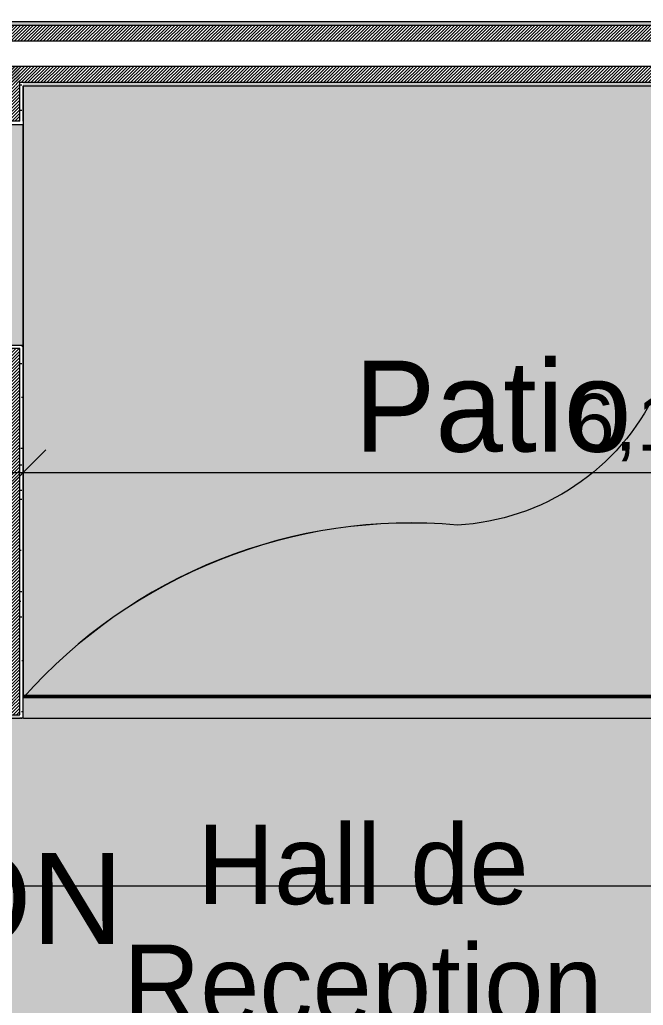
# Model space of a CAD drawing. Header units: millimetres. Extents: x 141848 to 1648660, y -821378 to -151356.
# Drawn here: x 229916 to 232659, y -257738 to -253406 of the extents above; entities that cross this region are included whole.
import ezdxf

# ---------------------------------------------------------------- set-up
doc = ezdxf.new("R2010")
doc.units = ezdxf.units.MM
doc.header["$MEASUREMENT"] = 0
doc.linetypes.add('Traits', pattern=[282.2222232818603, 141.1111116409302, -141.1111116409301])
doc.linetypes.add('Wipeout_Contour', pattern=[1000, 0, -1000])
for name, color, linetype in [('Cotations - 1_100', 7, 'Continuous'), ('Fenêtres ARCHICAD', 7, 'Continuous'), ('Hachure', 7, 'Continuous'), ('Marques - Coupes', 7, 'Continuous'), ('Sols_ Dalles', 7, 'Continuous'), ('Structure - Murs extérieurs', 7, 'Continuous'), ('wall', 7, 'Continuous')]:
    doc.layers.add(name, color=color, linetype=linetype)
doc.styles.add('STYLE_GENERE_1', font='')
doc.styles.add('STYLE_GENERE_2', font='')
doc.styles.get('STYLE_GENERE_1').set_extended_font_data('Agency FB')
doc.styles.get('STYLE_GENERE_2').set_extended_font_data('Arial')
doc.dimstyles.new('STYLE_GENERE__1', dxfattribs={"dimtxt": 250, "dimasz": 190, "dimexe": 1.25, "dimexo": 0.625, "dimgap": 0, "dimtad": 1, "dimlfac": 0.001, "dimtxsty": 'STYLE_GENERE_2', "dimblk": 'ARROWHEAD_6', "dimblk1": 'ARROWHEAD_6', "dimblk2": 'ARROWHEAD_6', "dimcen": 2.5, "dimse1": 1, "dimse2": 1, "dimclrd": 7, "dimclre": 7, "dimclrt": 7, "dimazin": 3, "dimtfac": 1, "dimtmove": 0, "dimatfit": 3})
doc.dimstyles.new('STYLE_GENERE__2', dxfattribs={"dimtxt": 250, "dimasz": 190, "dimexe": 1.25, "dimexo": 0.625, "dimgap": 0, "dimtad": 1, "dimlfac": 0.001, "dimtxsty": 'STYLE_GENERE_2', "dimblk": 'ARROWHEAD_6', "dimblk1": 'ARROWHEAD_6', "dimblk2": 'ARROWHEAD_6', "dimcen": 2.5, "dimse1": 1, "dimse2": 1, "dimclrd": 7, "dimclre": 7, "dimclrt": 7, "dimazin": 3, "dimtfac": 1, "dimtmove": 0, "dimatfit": 3})
doc.dimstyles.new('STYLE_GENERE__4', dxfattribs={"dimtxt": 250, "dimasz": 190, "dimexe": 1.25, "dimexo": 0.625, "dimgap": 0, "dimtad": 1, "dimlfac": 0.001, "dimtxsty": 'STYLE_GENERE_2', "dimblk": 'ARROWHEAD_6', "dimblk1": 'ARROWHEAD_6', "dimblk2": 'ARROWHEAD_6', "dimcen": 2.5, "dimse1": 1, "dimse2": 1, "dimclrd": 7, "dimclre": 7, "dimclrt": 7, "dimazin": 3, "dimtfac": 1, "dimtmove": 0, "dimatfit": 3})
pattern_1 = [(45, (0, 175), (-55.68465901844063, 55.68465901844063), [0, -52.50000000000001, 0, -78.75000000000003]), (110, (175, 175), (74.00079388689029, 26.93408628689645), [0, -38.5, 0, -66.50000000000001])]
pattern_2 = [(45, (0, 0), (-7.071067811865476, 7.071067811865476), [])]

# ---------------------------------------------------------------- blocks, each defined once
blk = doc.blocks.new('Dalle_2_1', base_point=(229931.0335682608, -256385.5712908682))
at = {"linetype": 'Continuous', "lineweight": 0, "true_color": 0x90b349}
blk.add_hatch(color=55, dxfattribs=at).paths.add_polyline_path([(229931.0335682608, -256385.5712908682), (236076.0335682607, -256385.5712908682), (236076.0335682607, -253695.5712908682), (229931.0335682608, -253695.5712908682)])
at = {"color": 7, "linetype": 'Continuous', "lineweight": 5, "flags": 128}
blk.add_lwpolyline([(229931.0335682608, -256385.5712908682), (236076.0335682607, -256385.5712908682), (236076.0335682607, -253695.5712908682), (229931.0335682608, -253695.5712908682)], close=True, dxfattribs=at)
blk = doc.blocks.new('Dalle_17_1', base_point=(219225.5419720408, -253415.5712908681))
at = {"layer": 'Sols_ Dalles', "linetype": 'Continuous', "lineweight": 0, "true_color": 0x393736}
blk.add_hatch(color=250, dxfattribs=at).paths.add_polyline_path([(219225.5419720408, -253415.5712908681), (219225.5419720408, -256655.5712908682), (221305.5419720408, -256655.5712908682), (221305.5419720408, -257683.6597631115), (219225.5419720408, -257683.6597631115), (219225.5419720408, -261165.5712908682), (230511.033568261, -261165.5712908681), (230511.033568261, -259085.5712908682), (232166.033568261, -259085.5712908682), (232166.033568261, -261165.5712908681), (244226.033568261, -261165.5712908681), (244226.033568261, -253415.5712908681)])
at = {"layer": 'Sols_ Dalles', "color": 250, "linetype": 'Continuous', "lineweight": 5, "true_color": 0x1f1f1f, "flags": 128}
blk.add_lwpolyline([(219225.5419720408, -253415.5712908681), (244226.033568261, -253415.5712908681), (244226.033568261, -261165.5712908681), (232166.033568261, -261165.5712908681), (232166.033568261, -259085.5712908682), (230511.033568261, -259085.5712908682), (230511.033568261, -261165.5712908681), (219225.5419720408, -261165.5712908682), (219225.5419720408, -257683.6597631115), (221305.5419720408, -257683.6597631115), (221305.5419720408, -256655.5712908682), (219225.5419720408, -256655.5712908682)], close=True, dxfattribs=at)
blk = doc.blocks.new('Mur_16_1', base_point=(244226.033568261, -253415.5712908681))
at = {"color": 254, "linetype": 'Wipeout_Contour', "lineweight": 0, "ltscale": 1374074.521205101}
blk.add_wipeout([(219240.54197204046, -253430.5712908681), (244211.0335682609, -253430.5712908681), (244211.0335682609, -253415.5712908681), (219240.54197204046, -253415.5712908681)], dxfattribs=at)
at = {"color": 254, "linetype": 'Wipeout_Contour', "lineweight": 0, "ltscale": 1377844.151046678}
blk.add_wipeout([(229931.0335682609, -253695.5712908682), (236076.0335682607, -253695.5712908682), (236076.0335682607, -253680.5712908682), (229931.0335682609, -253680.5712908682)], dxfattribs=at)
at = {"linetype": 'Continuous', "lineweight": 5, "true_color": 0x5f5f5f}
h = blk.add_hatch(dxfattribs=at)
h.set_pattern_fill('Enduit_0001', color=251, style=0, pattern_type=2)
h.set_pattern_definition(pattern_1)
h.paths.add_polyline_path([(219240.5419720405, -253430.5712908681), (244211.033568261, -253430.5712908681), (244211.033568261, -253415.5712908681), (219240.5419720405, -253415.5712908681)])
h = blk.add_hatch(dxfattribs=at)
h.set_pattern_fill('Enduit_0001', color=251, style=0, pattern_type=2)
h.set_pattern_definition(pattern_1)
h.paths.add_polyline_path([(229931.0335682609, -253695.5712908682), (236076.0335682607, -253695.5712908682), (236076.0335682607, -253680.5712908682), (229931.0335682609, -253680.5712908682)])
at = {"color": 254, "linetype": 'Wipeout_Contour', "lineweight": 0, "ltscale": 1374194.48404925}
blk.add_wipeout([(219310.5419720406, -253500.57129086822), (244141.03356826105, -253500.57129086822), (244141.03356826105, -253430.5712908682), (219310.5419720406, -253430.5712908682)], dxfattribs=at)
at = {"color": 254, "linetype": 'Wipeout_Contour', "lineweight": 0, "ltscale": 1369510.679726213}
blk.add_wipeout([(229916.0335682609, -253695.5712908682), (229931.0335682609, -253695.5712908682), (229931.0335682609, -253680.5712908682), (229916.0335682609, -253680.5712908682)], dxfattribs=at)
at = {"linetype": 'Continuous', "lineweight": 5, "true_color": 0x5f5f5f}
h = blk.add_hatch(dxfattribs=at)
h.set_pattern_fill('Briques_terre_cuite__int_97', color=251, style=0, pattern_type=2)
h.set_pattern_definition(pattern_2)
h.paths.add_polyline_path([(219310.5419720406, -253500.5712908682), (244141.033568261, -253500.5712908682), (244141.033568261, -253430.5712908681), (219310.5419720406, -253430.5712908681)])
h = blk.add_hatch(dxfattribs=at)
h.set_pattern_fill('Enduit_0001', color=251, style=0, pattern_type=2)
h.set_pattern_definition(pattern_1)
h.paths.add_polyline_path([(229916.0335682609, -253695.5712908682), (229931.0335682609, -253695.5712908682), (229931.0335682609, -253680.5712908682), (229916.0335682609, -253680.5712908682)])
at = {"color": 7, "linetype": 'Continuous', "lineweight": 5}
blk.add_line((244141.033568261, -253430.5712908681), (219310.5419720406, -253430.5712908681), dxfattribs=at)
at = {"color": 7, "linetype": 'Continuous', "lineweight": 5, "flags": 128}
blk.add_lwpolyline([(244226.033568261, -253415.5712908681), (219225.5419720405, -253415.5712908681)], dxfattribs=at)
at = {"color": 254, "linetype": 'Wipeout_Contour', "lineweight": 0, "ltscale": 1388277.555200387}
blk.add_wipeout([(229846.0335682608, -253610.57129086813), (244031.033568261, -253610.57129086813), (244031.033568261, -253500.57129086816), (229846.0335682608, -253500.57129086816)], dxfattribs=at)
at = {"color": 7, "linetype": 'Continuous', "lineweight": 5}
blk.add_line((244031.033568261, -253500.5712908682), (229846.0335682608, -253500.5712908682), dxfattribs=at)
at = {"color": 254, "linetype": 'Wipeout_Contour', "lineweight": 0, "ltscale": 1377719.244217107}
blk.add_wipeout([(229916.0335682609, -253680.57129086822), (236091.0335682607, -253680.57129086822), (236091.0335682607, -253610.5712908682), (229916.0335682609, -253610.5712908682)], dxfattribs=at)
at = {"linetype": 'Continuous', "lineweight": 5, "true_color": 0x5f5f5f}
h = blk.add_hatch(dxfattribs=at)
h.set_pattern_fill('Briques_terre_cuite__int_97', color=251, style=0, pattern_type=2)
h.set_pattern_definition(pattern_2)
h.paths.add_polyline_path([(229846.0335682608, -253680.5712908682), (229916.0335682609, -253680.5712908682), (229916.0335682609, -253610.5712908681), (229846.0335682608, -253610.5712908681)])
h = blk.add_hatch(dxfattribs=at)
h.set_pattern_fill('Briques_terre_cuite__int_97', color=251, style=0, pattern_type=2)
h.set_pattern_definition(pattern_2)
h.paths.add_polyline_path([(229916.0335682609, -253680.5712908682), (236091.0335682607, -253680.5712908682), (236091.0335682607, -253610.5712908681), (229916.0335682609, -253610.5712908681)])
at = {"color": 7, "linetype": 'Continuous', "lineweight": 5}
for p, q in [((229916.0335682609, -253610.5712908681), (229846.0335682608, -253610.5712908681)), ((236091.0335682607, -253610.5712908681), (229916.0335682609, -253610.5712908681)), ((229916.0335682609, -253695.5712908682), (229916.0335682609, -253680.5712908682)), ((229916.0335682609, -253680.5712908682), (236091.0335682607, -253680.5712908682))]:
    blk.add_line(p, q, dxfattribs=at)
at = {"color": 7, "linetype": 'Continuous', "lineweight": 5, "flags": 128}
blk.add_lwpolyline([(229931.0335682609, -253695.5712908682), (236076.0335682607, -253695.5712908682)], dxfattribs=at)
blk = doc.blocks.new('Fenêtre 25_11')
at = {"layer": 'Fenêtres ARCHICAD', "color": 7, "linetype": 'Continuous', "lineweight": 5}
for p, q in [((-500, 230), (-484.9999999999999, 230)), ((-485, 230), (485, 230)), ((-484.9999999999999, 8.33e-14), (-484.9999999999999, 230)), ((500, 230), (484.9999999999998, 230)), ((484.9999999999998, 5.55e-14), (484.9999999999998, 230)), ((-500, -35), (-500, 0)), ((-500, -35), (-500, 0)), ((500, -35), (500, 0)), ((500, -35), (500, 0)), ((-500, -50), (-500, -35)), ((-500, -50), (-500, -35)), ((500, -50), (500, -35)), ((500, -50), (500, -35)), ((-500, -50), (-500, -83.33333333333334)), ((-500, -83.33333333333334), (500, -83.33333333333334)), ((500, -83.33333333333334), (500, -50))]:
    blk.add_line(p, q, dxfattribs=at)
at = {"layer": 'Fenêtres ARCHICAD', "color": 7, "linetype": 'Traits', "lineweight": 5}
blk.add_line((-500, -50), (500, -50), dxfattribs=at)
at = {"color": 254, "linetype": 'Wipeout_Contour', "lineweight": 0, "ltscale": 1805.539500322647}
blk.add_wipeout([(-450, 0), (-450, -50), (450, -50), (450, 0)], dxfattribs=at).dxf.layer = 'Fenêtres ARCHICAD'
at = {"layer": 'Fenêtres ARCHICAD', "color": 7, "linetype": 'Continuous', "lineweight": 5}
for p, q in [((-500, 0), (-450, 0)), ((-450, 0), (-450, -50)), ((-450, 0), (450, 0)), ((450, -50), (450, 0)), ((450, 0), (500, 0)), ((-450, -25), (450, -25)), ((-450, -50), (-500, -50)), ((450, -50), (-450, -50)), ((500, -50), (450, -50))]:
    blk.add_line(p, q, dxfattribs=at)
blk = doc.blocks.new('Mur_44_1', base_point=(229651.0335682609, -256475.5712908682))
at = {"color": 254, "linetype": 'Wipeout_Contour', "lineweight": 0, "ltscale": 1369396.525943397}
blk.add_wipeout([(229846.0335682608, -253695.5712908682), (229916.03356826084, -253695.5712908682), (229916.03356826084, -253680.5712908682), (229846.0335682608, -253680.5712908682)], dxfattribs=at)
at = {"color": 254, "linetype": 'Wipeout_Contour', "lineweight": 0, "ltscale": 1032206.449551505}
blk.add_wipeout([(229651.0335682609, -256210.5712908682), (229666.03356826087, -256210.5712908682), (229651.0335682609, -256195.5712908682)], dxfattribs=at)
at = {"color": 254, "linetype": 'Wipeout_Contour', "lineweight": 0, "ltscale": 1033329.076330912}
blk.add_wipeout([(229916.0335682609, -256475.5712908682), (229931.0335682609, -256475.5712908682), (229916.0335682609, -256460.5712908682)], dxfattribs=at)
at = {"linetype": 'Continuous', "lineweight": 5, "true_color": 0x5f5f5f}
h = blk.add_hatch(dxfattribs=at)
h.set_pattern_fill('Briques_terre_cuite__int_97', color=251, style=0, pattern_type=2)
h.set_pattern_definition(pattern_2)
h.paths.add_polyline_path([(229846.0335682608, -253695.5712908682), (229916.0335682609, -253695.5712908682), (229916.0335682609, -253680.5712908682), (229846.0335682608, -253680.5712908682)])
h = blk.add_hatch(dxfattribs=at)
h.set_pattern_fill('Enduit_0001', color=251, style=0, pattern_type=2)
h.set_pattern_definition(pattern_1)
h.paths.add_polyline_path([(229651.0335682609, -256210.5712908682), (229666.0335682608, -256210.5712908682), (229651.0335682609, -256195.5712908682)])
h = blk.add_hatch(dxfattribs=at)
h.set_pattern_fill('Enduit_0001', color=251, style=0, pattern_type=2)
h.set_pattern_definition(pattern_1)
h.paths.add_polyline_path([(229916.0335682609, -256475.5712908682), (229931.0335682609, -256475.5712908682), (229916.0335682609, -256460.5712908682)])
at = {"color": 254, "linetype": 'Wipeout_Contour', "lineweight": 0, "ltscale": 1369154.824507454}
blk.add_wipeout([(229736.0335682609, -253695.5712908682), (229846.03356826087, -253695.5712908682), (229846.03356826087, -253680.5712908682), (229736.0335682609, -253680.5712908682)], dxfattribs=at)
at = {"color": 254, "linetype": 'Wipeout_Contour', "lineweight": 0, "ltscale": 1369763.082496656}
blk.add_wipeout([(229916.0335668096, -253850.8691579527), (229931.0335676648, -253850.8691579527), (229931.03357451936, -253695.57129189657), (229916.03358394597, -253695.57129189657)], dxfattribs=at)
at = {"color": 254, "linetype": 'Wipeout_Contour', "lineweight": 0, "ltscale": 1033151.155318347}
blk.add_wipeout([(229846.0335682608, -256460.5712908682), (229916.03356826084, -256460.5712908682), (229846.0335682608, -256390.5712908682)], dxfattribs=at)
at = {"linetype": 'Continuous', "lineweight": 5, "true_color": 0x5f5f5f}
h = blk.add_hatch(dxfattribs=at)
h.set_pattern_fill('Enduit_0001', color=251, style=0, pattern_type=2)
h.set_pattern_definition(pattern_1)
h.paths.add_polyline_path([(229916.0335668096, -253850.8691579527), (229931.0335676648, -253850.8691579527), (229931.0335745194, -253695.5712918966), (229916.033583946, -253695.5712918966)])
h = blk.add_hatch(dxfattribs=at)
h.set_pattern_fill('Briques_terre_cuite__int_97', color=251, style=0, pattern_type=2)
h.set_pattern_definition(pattern_2)
h.paths.add_polyline_path([(229846.0335682608, -256460.5712908682), (229916.0335682609, -256460.5712908682), (229846.0335682608, -256390.5712908682)])
at = {"color": 254, "linetype": 'Wipeout_Contour', "lineweight": 0, "ltscale": 1368913.16339632}
blk.add_wipeout([(229666.0335682609, -253695.5712908682), (229736.0335682609, -253695.5712908682), (229736.0335682609, -253680.5712908682), (229666.0335682609, -253680.5712908682)], dxfattribs=at)
at = {"linetype": 'Continuous', "lineweight": 5, "true_color": 0x5f5f5f}
h = blk.add_hatch(dxfattribs=at)
h.set_pattern_fill('Briques_terre_cuite__int_97', color=251, style=0, pattern_type=2)
h.set_pattern_definition(pattern_2)
h.paths.add_polyline_path([(229666.0335682609, -253695.5712908682), (229736.0335682609, -253695.5712908682), (229736.0335682609, -253680.5712908682), (229666.0335682609, -253680.5712908682)])
at = {"color": 254, "linetype": 'Wipeout_Contour', "lineweight": 0, "ltscale": 1375354.317541871}
blk.add_wipeout([(229931.03357577173, -254850.8691662017), (229916.033561598, -254850.8691662017), (229916.03358580795, -256460.5712908682), (229931.03357577173, -256460.5712908682)], dxfattribs=at)
at = {"color": 254, "linetype": 'Wipeout_Contour', "lineweight": 0, "ltscale": 1032771.433866668}
blk.add_wipeout([(229736.0335682609, -256390.5712908682), (229846.0335682609, -256390.5712908682), (229736.0335682609, -256280.5712908682)], dxfattribs=at)
at = {"linetype": 'Continuous', "lineweight": 5, "true_color": 0x5f5f5f}
h = blk.add_hatch(dxfattribs=at)
h.set_pattern_fill('Enduit_0001', color=251, style=0, pattern_type=2)
h.set_pattern_definition(pattern_1)
h.paths.add_polyline_path([(229931.0335757718, -254850.8691662017), (229916.033561598, -254850.8691662017), (229916.033585808, -256460.5712908682), (229931.0335757718, -256460.5712908682)])
at = {"color": 254, "linetype": 'Wipeout_Contour', "lineweight": 0, "ltscale": 1369028.83652595}
blk.add_wipeout([(229736.0335682609, -253680.57129086822), (229846.03356826087, -253680.57129086822), (229846.03356826087, -253610.5712908682), (229736.0335682609, -253610.5712908682)], dxfattribs=at)
at = {"color": 254, "linetype": 'Wipeout_Contour', "lineweight": 0, "ltscale": 1369051.596572834}
blk.add_wipeout([(229666.03357571148, -253695.57129086816), (229651.0335682609, -253695.57129086816), (229651.0335682609, -253850.8691430127), (229666.03357571148, -253850.8691430127)], dxfattribs=at)
at = {"color": 254, "linetype": 'Wipeout_Contour', "lineweight": 0, "ltscale": 1032388.617941879}
blk.add_wipeout([(229666.0335682608, -256280.5712908682), (229736.03356826084, -256280.5712908682), (229666.0335682608, -256210.57129086813)], dxfattribs=at)
at = {"linetype": 'Continuous', "lineweight": 5, "true_color": 0x5f5f5f}
h = blk.add_hatch(dxfattribs=at)
h.set_pattern_fill('Enduit_0001', color=251, style=0, pattern_type=2)
h.set_pattern_definition(pattern_1)
h.paths.add_polyline_path([(229666.0335757114, -253695.5712908682), (229651.0335682609, -253695.5712908682), (229651.0335682609, -253850.8691430127), (229666.0335757114, -253850.8691430127)])
h = blk.add_hatch(dxfattribs=at)
h.set_pattern_fill('Briques_terre_cuite__int_97', color=251, style=0, pattern_type=2)
h.set_pattern_definition(pattern_2)
h.paths.add_polyline_path([(229666.0335682608, -256280.5712908682), (229736.0335682609, -256280.5712908682), (229666.0335682608, -256210.5712908681)])
at = {"color": 254, "linetype": 'Wipeout_Contour', "lineweight": 0, "ltscale": 1033326.508240678}
blk.add_wipeout([(229931.0335682609, -256460.5712908682), (229916.0335682609, -256460.5712908682), (229931.0335682609, -256475.5712908682)], dxfattribs=at)
at = {"linetype": 'Continuous', "lineweight": 5, "true_color": 0x5f5f5f}
h = blk.add_hatch(dxfattribs=at)
h.set_pattern_fill('Enduit_0001', color=251, style=0, pattern_type=2)
h.set_pattern_definition(pattern_1)
h.paths.add_polyline_path([(229931.0335682609, -256460.5712908682), (229916.0335682609, -256460.5712908682), (229931.0335682609, -256475.5712908682)])
at = {"color": 254, "linetype": 'Wipeout_Contour', "lineweight": 0, "ltscale": 1711515.033563602}
blk.add_wipeout([(229736.03358061617, -253695.57129241046), (229666.0335573085, -253695.57129241046), (229666.0335573085, -253850.86915380467), (229701.0335689623, -253850.8691577535), (229736.03358061617, -253850.8691577535)], dxfattribs=at)
at = {"color": 254, "linetype": 'Wipeout_Contour', "lineweight": 0, "ltscale": 1374250.984236939}
blk.add_wipeout([(229651.0335682609, -256195.5712908682), (229666.03357571148, -256195.5712908682), (229666.03357571148, -254850.86914301277), (229651.0335682609, -254850.86914301277)], dxfattribs=at)
at = {"linetype": 'Continuous', "lineweight": 5, "true_color": 0x5f5f5f}
h = blk.add_hatch(dxfattribs=at)
h.set_pattern_fill('Briques_terre_cuite__int_97', color=251, style=0, pattern_type=2)
h.set_pattern_definition(pattern_2)
h.paths.add_polyline_path([(229736.0335806162, -253695.5712924104), (229666.0335573085, -253695.5712924104), (229666.0335573085, -253850.8691538046), (229701.0335689623, -253850.8691577535), (229736.0335806162, -253850.8691577535)])
h = blk.add_hatch(dxfattribs=at)
h.set_pattern_fill('Enduit_0001', color=251, style=0, pattern_type=2)
h.set_pattern_definition(pattern_1)
h.paths.add_polyline_path([(229651.0335682609, -256195.5712908682), (229666.0335757114, -256195.5712908682), (229666.0335757114, -254850.8691430127), (229651.0335682609, -254850.8691430127)])
at = {"color": 7, "linetype": 'Continuous', "lineweight": 5}
for p, q in [((229666.0335573085, -253695.5712908682), (229666.0335573085, -253850.8691529965)), ((229666.0335682609, -253680.5712908682), (229666.0335682609, -253695.5712908682)), ((229651.0335682609, -253850.8691571068), (229666.0335682609, -253850.8691571068))]:
    blk.add_line(p, q, dxfattribs=at)
at = {"color": 7, "linetype": 'Continuous', "lineweight": 5, "flags": 128}
blk.add_lwpolyline([(229651.0335682609, -253695.5712908682), (229651.0335682609, -253850.8691430127)], dxfattribs=at)
at = {"color": 254, "linetype": 'Wipeout_Contour', "lineweight": 0, "ltscale": 1369407.292830534}
blk.add_wipeout([(229846.03356915497, -253695.5712919112), (229736.0335555949, -253695.5712919112), (229736.0335555949, -253850.86915716884), (229846.03356915497, -253850.86915716884)], dxfattribs=at)
at = {"color": 254, "linetype": 'Wipeout_Contour', "lineweight": 0, "ltscale": 1032203.880208605}
blk.add_wipeout([(229666.03356826087, -256195.5712908682), (229651.0335682609, -256195.5712908682), (229666.03356826087, -256210.5712908682)], dxfattribs=at)
at = {"linetype": 'Continuous', "lineweight": 5, "true_color": 0x5f5f5f}
h = blk.add_hatch(dxfattribs=at)
h.set_pattern_fill('Enduit_0001', color=251, style=0, pattern_type=2)
h.set_pattern_definition(pattern_1)
h.paths.add_polyline_path([(229666.0335682608, -256195.5712908682), (229651.0335682609, -256195.5712908682), (229666.0335682608, -256210.5712908682)])
at = {"color": 7, "linetype": 'Continuous', "lineweight": 5}
for p, q in [((229736.0335682609, -253610.5712908681), (229736.0335682609, -253680.5712908682)), ((229736.0335682609, -253680.5712908682), (229736.0335682609, -253695.5712908682))]:
    blk.add_line(p, q, dxfattribs=at)
at = {"color": 254, "linetype": 'Wipeout_Contour', "lineweight": 0, "ltscale": 1369648.949728995}
blk.add_wipeout([(229846.0335760095, -253850.8691566598), (229916.03356781387, -253850.8691566598), (229916.03354725023, -253695.57129140222), (229846.0335760095, -253695.57129140222)], dxfattribs=at)
at = {"linetype": 'Continuous', "lineweight": 5, "true_color": 0x5f5f5f}
h = blk.add_hatch(dxfattribs=at)
h.set_pattern_fill('Briques_terre_cuite__int_97', color=251, style=0, pattern_type=2)
h.set_pattern_definition(pattern_2)
h.paths.add_polyline_path([(229846.0335760095, -253850.8691566598), (229916.0335678138, -253850.8691566598), (229916.0335472502, -253695.5712914022), (229846.0335760095, -253695.5712914022)])
at = {"color": 7, "linetype": 'Continuous', "lineweight": 5}
for p, q in [((229846.0335682608, -253680.5712908682), (229846.0335682608, -253610.5712908681)), ((229846.0335682608, -253695.5712908682), (229846.0335682608, -253680.5712908682)), ((229916.0335682609, -253695.5712908682), (229916.0335682609, -253680.5712908682))]:
    blk.add_line(p, q, dxfattribs=at)
at = {"color": 254, "linetype": 'Wipeout_Contour', "lineweight": 0, "ltscale": 1717477.738215014}
blk.add_wipeout([(229701.03357536093, -254850.86915358077), (229666.0335573085, -254850.86917406542), (229666.0335573085, -256210.5712908682), (229736.0335729287, -256210.5712908682), (229736.0335729287, -254850.86915358077)], dxfattribs=at)
at = {"linetype": 'Continuous', "lineweight": 5, "true_color": 0x5f5f5f}
h = blk.add_hatch(dxfattribs=at)
h.set_pattern_fill('Briques_terre_cuite__int_97', color=251, style=0, pattern_type=2)
h.set_pattern_definition(pattern_2)
h.paths.add_polyline_path([(229701.0335753609, -254850.8691535807), (229666.0335573085, -254850.8691740654), (229666.0335573085, -256210.5712908682), (229736.0335729287, -256210.5712908682), (229736.0335729287, -254850.8691535807)])
at = {"color": 7, "linetype": 'Continuous', "lineweight": 5}
blk.add_line((229651.0335682609, -254850.8691571068), (229666.0335682609, -254850.8691571068), dxfattribs=at)
at = {"color": 254, "linetype": 'Wipeout_Contour', "lineweight": 0, "ltscale": 1712219.528022923}
blk.add_wipeout([(229931.0335682609, -253850.86915710682), (229916.0335682609, -253850.86915710682), (229701.0335682609, -253850.86915710682), (229701.0335682609, -253865.8691571068), (229931.0335682609, -253865.8691571068)], dxfattribs=at)
at = {"linetype": 'Continuous', "lineweight": 5, "true_color": 0x5f5f5f}
h = blk.add_hatch(dxfattribs=at)
h.set_pattern_fill('Enduit_0001', color=251, style=0, pattern_type=2)
h.set_pattern_definition(pattern_1)
h.paths.add_polyline_path([(229931.0335682609, -253850.8691571068), (229916.0335682609, -253850.8691571068), (229701.0335682609, -253850.8691571068), (229701.0335682609, -253865.8691571068), (229931.0335682609, -253865.8691571068)])
at = {"color": 7, "linetype": 'Continuous', "lineweight": 5}
for p, q in [((229736.0335555949, -253695.5712919112), (229736.0335555949, -253850.8691571688)), ((229846.0335760095, -253695.5712914022), (229846.0335760095, -253850.8691566598)), ((229916.0335678138, -253850.8691566598), (229916.0335472502, -253695.5712914022)), ((229666.0335682609, -253850.8691571068), (229701.0335682609, -253850.8691571068)), ((229701.0335682609, -253850.8691571068), (229701.0335682609, -253865.8691571068)), ((229916.0335682609, -253850.8691571068), (229701.0335682609, -253850.8691571068)), ((229701.0335682609, -253865.8691571068), (229931.0335682609, -253865.8691571068)), ((229931.0335682609, -253850.8691571068), (229931.0335682609, -253865.8691571068))]:
    blk.add_line(p, q, dxfattribs=at)
at = {"color": 7, "linetype": 'Continuous', "lineweight": 5, "flags": 128}
blk.add_lwpolyline([(229931.0335682609, -253850.8691510594), (229931.0335682609, -253695.5712908682)], dxfattribs=at)
at = {"color": 254, "linetype": 'Wipeout_Contour', "lineweight": 0, "ltscale": 1032381.806344215}
blk.add_wipeout([(229736.03356826084, -256210.57129086813), (229666.0335682608, -256210.57129086813), (229736.03356826084, -256280.5712908682)], dxfattribs=at)
at = {"linetype": 'Continuous', "lineweight": 5, "true_color": 0x5f5f5f}
h = blk.add_hatch(dxfattribs=at)
h.set_pattern_fill('Briques_terre_cuite__int_97', color=251, style=0, pattern_type=2)
h.set_pattern_definition(pattern_2)
h.paths.add_polyline_path([(229736.0335682609, -256210.5712908681), (229666.0335682608, -256210.5712908681), (229736.0335682609, -256280.5712908682)])
at = {"color": 7, "linetype": 'Continuous', "lineweight": 5}
for p, q in [((229666.0335573085, -254850.869172368), (229666.0335573085, -256210.5712908682)), ((229651.0335628964, -256210.5712866213), (229666.0335682608, -256210.5712866213))]:
    blk.add_line(p, q, dxfattribs=at)
at = {"color": 7, "linetype": 'Continuous', "lineweight": 5, "flags": 128}
blk.add_lwpolyline([(229651.0335682609, -254850.8691430127), (229651.0335682609, -256195.5712908682)], dxfattribs=at)
at = {"color": 254, "linetype": 'Wipeout_Contour', "lineweight": 0, "ltscale": 1374731.89800923}
blk.add_wipeout([(229736.033551074, -256280.5712908682), (229846.03358009367, -256280.5712908682), (229846.03358009367, -254850.86915919892), (229736.033551074, -254850.86915919892)], dxfattribs=at)
at = {"color": 254, "linetype": 'Wipeout_Contour', "lineweight": 0, "ltscale": 1032761.539977538}
blk.add_wipeout([(229846.0335682609, -256280.5712908682), (229736.0335682609, -256280.5712908682), (229846.0335682609, -256390.5712908682)], dxfattribs=at)
at = {"color": 7, "linetype": 'Continuous', "lineweight": 5}
blk.add_line((229666.0335682608, -256280.5712908682), (229736.0335682609, -256280.5712908682), dxfattribs=at)
at = {"color": 254, "linetype": 'Wipeout_Contour', "lineweight": 0, "ltscale": 1375136.405057775}
blk.add_wipeout([(229846.0335761359, -256390.5712908682), (229916.0335599662, -256390.5712908682), (229916.0335599662, -254850.86915579383), (229846.0335761359, -254850.86915579383)], dxfattribs=at)
at = {"linetype": 'Continuous', "lineweight": 5, "true_color": 0x5f5f5f}
h = blk.add_hatch(dxfattribs=at)
h.set_pattern_fill('Briques_terre_cuite__int_97', color=251, style=0, pattern_type=2)
h.set_pattern_definition(pattern_2)
h.paths.add_polyline_path([(229846.0335761359, -256390.5712908682), (229916.0335599662, -256390.5712908682), (229916.0335599662, -254850.8691557938), (229846.0335761359, -254850.8691557938)])
at = {"color": 254, "linetype": 'Wipeout_Contour', "lineweight": 0, "ltscale": 1715885.538965094}
blk.add_wipeout([(229931.0335682609, -254835.8691571068), (229701.0335682609, -254835.8691571068), (229701.0335682609, -254850.8691571068), (229916.0335682609, -254850.8691571068), (229931.0335682609, -254850.8691571068)], dxfattribs=at)
at = {"color": 254, "linetype": 'Wipeout_Contour', "lineweight": 0, "ltscale": 1033144.347702796}
blk.add_wipeout([(229916.0335682609, -256390.57129086807), (229846.0335682608, -256390.57129086807), (229916.0335682609, -256460.5712908682)], dxfattribs=at)
at = {"linetype": 'Continuous', "lineweight": 5, "true_color": 0x5f5f5f}
h = blk.add_hatch(dxfattribs=at)
h.set_pattern_fill('Enduit_0001', color=251, style=0, pattern_type=2)
h.set_pattern_definition(pattern_1)
h.paths.add_polyline_path([(229931.0335682609, -254835.8691571068), (229701.0335682609, -254835.8691571068), (229701.0335682609, -254850.8691571068), (229916.0335682609, -254850.8691571068), (229931.0335682609, -254850.8691571068)])
h = blk.add_hatch(dxfattribs=at)
h.set_pattern_fill('Briques_terre_cuite__int_97', color=251, style=0, pattern_type=2)
h.set_pattern_definition(pattern_2)
h.paths.add_polyline_path([(229916.0335682609, -256390.571290868), (229846.0335682608, -256390.571290868), (229916.0335682609, -256460.5712908682)])
at = {"color": 7, "linetype": 'Continuous', "lineweight": 5}
for p, q in [((229666.0335682609, -254850.8691571068), (229701.0335682609, -254850.8691571068)), ((229701.0335682609, -254835.8691571068), (229931.0335682609, -254835.8691571068)), ((229701.0335682609, -254850.8691571068), (229701.0335682609, -254835.8691571068)), ((229916.0335682609, -254850.8691571068), (229701.0335682609, -254850.8691571068)), ((229736.033551074, -254850.8691591989), (229736.033551074, -256280.5712908682)), ((229846.0335761359, -254850.8691557938), (229846.0335761359, -256390.5712908682)), ((229916.0335599662, -256390.5712908682), (229916.0335599662, -254850.8691557938)), ((229931.0335682609, -254850.8691571068), (229931.0335682609, -254835.8691571068)), ((229736.0335682609, -256390.5712908682), (229846.0335682608, -256390.5712908682)), ((229916.0335682609, -256460.5712908682), (229916.0335682609, -256390.5712908682)), ((229846.0335682608, -256460.5712908682), (229916.0335682609, -256460.5712908682))]:
    blk.add_line(p, q, dxfattribs=at)
at = {"color": 7, "linetype": 'Continuous', "lineweight": 5, "flags": 128}
for points in [[(229931.0335682609, -256475.5712908682), (229931.0335682609, -254850.869146291)], [(229931.0335682609, -256475.5712908682), (229916.0335682609, -256475.5712908682)]]:
    blk.add_lwpolyline(points, dxfattribs=at)
at = {"layer": 'Fenêtres ARCHICAD', "color": 7, "linetype": 'Continuous', "lineweight": 5, "xscale": -1, "zscale": 1000, "rotation": 270}
blk.add_blockref('Fenêtre 25_11', (229701.0335682609, -254350.8691571068), dxfattribs=at)
blk = doc.blocks.new('Mur_46_1', base_point=(229932.9026221528, -256375.5712908682))
at = {"layer": 'Structure - Murs extérieurs', "color": 7, "linetype": 'Continuous', "lineweight": 5, "flags": 128}
for points in [[(236076.0335682607, -256375.5712908682), (229932.9026221528, -256375.5712908682)], [(229932.9026221528, -256475.5712908682), (236076.0335682607, -256475.5712908682)]]:
    blk.add_lwpolyline(points, dxfattribs=at)
blk = doc.blocks.new('Mur_47_1', base_point=(224561.0335682608, -256475.5712908682))
at = {"linetype": 'Continuous', "lineweight": 5, "true_color": 0x5f5f5f}
h = blk.add_hatch(dxfattribs=at)
h.set_pattern_fill('Enduit_0001', color=251, style=0, pattern_type=2)
h.set_pattern_definition(pattern_1)
h.paths.add_polyline_path([(229651.0335378625, -256460.5712801393), (229651.0335378625, -256475.5712908682), (229916.0335682609, -256475.5712908682), (229916.0335682609, -256460.5712801393)])
at = {"color": 7, "linetype": 'Continuous', "lineweight": 5}
blk.add_line((229846.0335682608, -256460.5712908682), (229916.0335682609, -256460.5712908682), dxfattribs=at)
at = {"color": 7, "linetype": 'Continuous', "lineweight": 5, "flags": 128}
blk.add_lwpolyline([(229651.0335928478, -256475.5712908682), (229916.0335682609, -256475.5712908682)], dxfattribs=at)
blk = doc.blocks.new('*D459')
at = {"layer": 'Cotations - 1_100', "color": 7, "linetype": 'Continuous', "lineweight": 5}
for p, q in [((222783.4929608702, -253695.5712908682), (222783.4929608702, -253545.5712908681)), ((222883.4929608702, -253795.5712908681), (222683.4929608702, -253595.5712908682)), ((222970.9929608702, -253695.5712908682), (222595.9929608702, -253695.5712908682)), ((222783.4929608702, -256375.5712908681), (222783.4929608702, -253695.5712908682)), ((222683.4929608702, -256275.5712908681), (222883.4929608702, -256475.5712908682)), ((222970.9929608702, -256375.5712908681), (222595.9929608702, -256375.5712908681))]:
    blk.add_line(p, q, dxfattribs=at)
at = {"layer": 'Cotations - 1_100', "color": 7, "lineweight": 5, "insert": (222733.4929608702, -255368.143780845), "char_height": 250, "attachment_point": 7, "rotation": 90, "style": 'STYLE_GENERE_2'}
blk.add_mtext('\\A1;{\\pql;\\fArial|b0|i0|c0|p38;2,68}', dxfattribs=at)
blk = doc.blocks.new('ARROWHEAD_6')
at = {"color": 0, "linetype": 'Continuous', "lineweight": 0}
for p, q in [((-0.5, -0.5), (0.5, 0.5)), ((0, 0), (-1, 0))]:
    blk.add_line(p, q, dxfattribs=at)
blk = doc.blocks.new('*D543')
at = {"layer": 'Cotations - 1_100', "color": 7, "linetype": 'Continuous', "lineweight": 5}
for p, q in [((229651.0335682609, -255584.1472333557), (229651.0335682609, -255209.1472333557)), ((229931.0335682609, -255584.1472333557), (229931.0335682609, -255209.1472333557)), ((229751.0335682608, -255296.6472333557), (229551.0335682609, -255496.6472333557)), ((230031.0335682608, -255296.6472333557), (229831.0335682609, -255496.6472333557)), ((229651.0335682609, -255396.6472333557), (229931.0335682609, -255396.6472333557))]:
    blk.add_line(p, q, dxfattribs=at)
blk = doc.blocks.new('*D544')
at = {"layer": 'Cotations - 1_100', "color": 7, "linetype": 'Continuous', "lineweight": 5}
for p, q in [((229931.0335682609, -255584.1472333557), (229931.0335682609, -255209.1472333557)), ((236076.0335682607, -255584.1472333557), (236076.0335682607, -255209.1472333557)), ((230031.0335682608, -255296.6472333557), (229831.0335682609, -255496.6472333557)), ((235976.0335682607, -255496.6472333557), (236176.0335682607, -255296.6472333557)), ((236276.0335682607, -255296.6472333557), (236076.0335682607, -255496.6472333557)), ((229931.0335682609, -255396.6472333557), (236076.0335682607, -255396.6472333557))]:
    blk.add_line(p, q, dxfattribs=at)
at = {"layer": 'Cotations - 1_100', "color": 7, "lineweight": 5, "char_height": 250, "attachment_point": 7, "style": 'STYLE_GENERE_2'}
for s, insert in [('\\A1;{\\pql;\\fArial|b0|i0|c0|p38;6,15}', (232338.3885704256, -255346.6472333557)), ('\\A1;{\\pql;\\fArial|b0|i0|c0|p38;0,10}', (235310.8885704255, -255346.6472333557))]:
    blk.add_mtext(s, dxfattribs=dict(at, insert=insert))
blk = doc.blocks.new('Plan de coupe_3_1', base_point=(246291.9327926822, -257214.9902504483))
at = {"layer": 'Marques - Coupes', "color": 7, "linetype": 'Continuous', "lineweight": 5}
blk.add_line((246041.9327926822, -257214.9902504483), (216865.8548585044, -257214.9902504483), dxfattribs=at)
blk = doc.blocks.new('*D1188')
at = {"color": 7}
for p, q in [((228345.4404223443, -243675.5712908681), (228345.4404223443, -235395.5712908681)), ((228345.4404223443, -253205.5712908681), (228345.4404223443, -244925.5712908681))]:
    blk.add_line(p, q, dxfattribs=at)
at = {"layer": 'Defpoints'}
for p in [(231725.7877701508, -235205.5712908681), (228345.4404223443, -253395.5712908681), (244226.033568261, -253395.5712908681)]:
    blk.add_point(p, dxfattribs=at)
at = {"layer": 'Cotations - 1_100', "color": 7, "xscale": 190, "yscale": 190}
for p, rotation in [((228345.4404223443, -235205.5712908681), 90), ((228345.4404223443, -253395.5712908681), 270)]:
    blk.add_blockref('ARROWHEAD_6', p, dxfattribs=dict(at, rotation=rotation))
at = {"layer": 'Cotations - 1_100', "color": 7, "insert": (228345.4404223443, -244300.5712908681), "char_height": 250, "attachment_point": 5, "rotation": 90, "style": 'STYLE_GENERE_2'}
blk.add_mtext('\\A1;{\\pql;\\fArial|b0|i0|c0|p38;18,19}', dxfattribs=at)

msp = doc.modelspace()

# ---------------------------------------------------------------- hatches: boundary and pattern name
at = {"linetype": 'Continuous', "lineweight": 0, "true_color": 0xcad5b7}
msp.add_hatch(color=9, dxfattribs=at).paths.add_polyline_path([(229931.0335682608, -256380.6938901383), (236076.0335682607, -256380.6938901383), (236076.0335682607, -253695.5712908682), (229931.0335682608, -253695.5712908682)])
at = {"linetype": 'Continuous', "lineweight": 0, "true_color": 0xe7e7e7}
h = msp.add_hatch(color=254, dxfattribs=at)
edge = h.paths.add_edge_path()
edge.add_line((236076.0335682607, -255954.2725199209), (234706.5576155222, -254985.2881349518))
edge.add_arc((233730.7217227733, -255738.4253835192), 1232.668408273947, 37.66048546001157, 145.6033674758589)
edge.add_arc((231787.3649983332, -254603.7914090626), 1024.684473386889, 273.00298635153365, 334.67712591839353, ccw=False)
edge.add_arc((231638.4122729542, -257896.6913140188), 2278.650234973173, 84.89810938971442, 138.4583328801142)
edge.add_line((229932.9026221528, -256385.5712908682), (236076.0335682607, -256380.6938901383))
edge.add_line((236076.0335682607, -256380.6938901383), (236076.0335682607, -255954.2725199209))

# ---------------------------------------------------------------- linework, layer by layer
at = {"color": 7, "linetype": 'Continuous', "lineweight": 5, "flags": 128}
msp.add_lwpolyline([(229931.0335682608, -256380.6938901383), (236076.0335682607, -256380.6938901383), (236076.0335682607, -253695.5712908682), (229931.0335682608, -253695.5712908682)], close=True, dxfattribs=at)
msp.add_lwpolyline([(236076.0335682607, -255954.2725199209), (234706.5576155222, -254985.2881349518, 0.5092115624845815), (232713.5894510701, -255042.0681859428, -0.2757939604662165), (231841.046175091, -255627.0687914287, 0.2380502036506718), (229932.9026221528, -256385.5712908682), (236076.0335682607, -256380.6938901383)], format="xyb", close=True, dxfattribs=at)

# ---------------------------------------------------------------- block references
at = {"color": 7, "linetype": 'Continuous', "lineweight": 5}
msp.add_blockref('Dalle_2_1', (229931.0335682608, -256385.5712908682), dxfattribs=at)
at = {"layer": 'Sols_ Dalles', "color": 250, "linetype": 'Continuous', "lineweight": 5, "true_color": 0x1f1f1f}
msp.add_blockref('Dalle_17_1', (219225.5419720408, -253415.5712908681), dxfattribs=at)

# ---------------------------------------------------------------- texts
at = {"color": 7, "linetype": 'Continuous', "lineweight": 5, "insert": (225591.4092031275, -257473.8526358815), "char_height": 400, "attachment_point": 7, "style": 'STYLE_GENERE_2'}
msp.add_mtext('\\A1;{\\pql;\\fArial|b0|i0|c0|p38;ADMINISTRATION}', dxfattribs=at)
at = {"layer": 'Hachure', "color": 250, "linetype": 'Continuous', "lineweight": 5, "true_color": 0x3f3f3f, "insert": (231997.1188625506, -255107.1993314559), "char_height": 400, "attachment_point": 5, "style": 'STYLE_GENERE_1'}
msp.add_mtext('\\A1;{\\pqc;\\fAgency FB|b0|i0|c0|p34;Patio}', dxfattribs=at)
at = {"layer": 'Hachure', "color": 250, "linetype": 'Continuous', "lineweight": 5, "true_color": 0x3f3f3f, "insert": (231426.0335682605, -257434.91962123), "char_height": 350.0000000000001, "attachment_point": 5, "line_spacing_factor": 0.9040585423811197, "style": 'STYLE_GENERE_1'}
msp.add_mtext('\\A1;{\\pqc;\\fAgency FB|b0|i0|c0|p34;Hall de \\P\\pqc;\\fAgency FB|b0|i0|c0|p34;R\\fAgency FB|b0|i0|c0|p34;eception}', dxfattribs=at)

# ---------------------------------------------------------------- next in the draw order: block references
at = {"color": 7, "lineweight": 5}
msp.add_blockref('Mur_16_1', (244226.033568261, -253415.5712908681), dxfattribs=at)

# ---------------------------------------------------------------- next in the draw order: block references
msp.add_blockref('Mur_44_1', (229651.0335682609, -256475.5712908682), dxfattribs=at)

# ---------------------------------------------------------------- next in the draw order: dimensions: what is measured, and where the dimension line sits
at = {"layer": 'Cotations - 1_100', "color": 7, "linetype": 'Continuous', "lineweight": 5}
dim = msp.add_linear_dim(base=(228345.4404223443, -253395.5712908681), p1=(244226.033568261, -253395.5712908681), p2=(231725.7877701508, -235205.5712908681), angle=90, dimstyle='STYLE_GENERE__4', override={"dimzin": 0}, dxfattribs=at)
dim.commit()
dim.dimension.update_dxf_attribs({"geometry": '*D1188', "text_midpoint": (228345.4404223443, -244300.5712908681)})

# ---------------------------------------------------------------- next in the draw order: block references
at = {"layer": 'Structure - Murs extérieurs', "color": 7, "lineweight": 5}
msp.add_blockref('Mur_46_1', (229932.9026221528, -256375.5712908682), dxfattribs=at)

# ---------------------------------------------------------------- next in the draw order: dimensions: what is measured, and where the dimension line sits
at = {"layer": 'Cotations - 1_100', "color": 7, "linetype": 'Continuous', "lineweight": 5}
for base, p1, p2, picture, middle in [((229931.0335682609, -255396.6472333557), (229651.0335682609, -254945.5712908682), (229931.0335682609, -255085.5712908682), '*D543', (229210.5948204257, -255221.6472333557)), ((236076.0335682607, -255396.6472333557), (229931.0335682609, -255085.5712908682), (236076.0335682607, -255998.8249913922), '*D544', (232663.0948204256, -255221.6472333557))]:
    dim = msp.add_linear_dim(base=base, p1=p1, p2=p2, dimstyle='STYLE_GENERE__1', dxfattribs=at)
    dim.commit()
    dim.dimension.update_dxf_attribs({"geometry": picture, "text_midpoint": middle, "dimtype": 160})

# ---------------------------------------------------------------- next in the draw order: block references
at = {"color": 7, "lineweight": 5}
msp.add_blockref('Mur_47_1', (224561.0335682608, -256475.5712908682), dxfattribs=at)

# ---------------------------------------------------------------- next in the draw order: linework, layer by layer
at = {"layer": 'wall', "color": 1, "linetype": 'Continuous', "lineweight": 5, "flags": 128}
msp.add_lwpolyline([(236076.0335682606, -255954.2725199209), (234706.5576155222, -254985.2881349518, 0.5092115624845703), (232713.5894510701, -255042.0681859428, -0.2757939604662019), (231841.046175091, -255627.0687914287, 0.2389663859220528), (229932.9026221528, -256385.5712908682)], format="xyb", dxfattribs=at)

# ---------------------------------------------------------------- next in the draw order: block references
at = {"layer": 'Marques - Coupes', "color": 7, "lineweight": 5}
msp.add_blockref('Plan de coupe_3_1', (246291.9327926822, -257214.9902504483), dxfattribs=at)

# ---------------------------------------------------------------- next in the draw order: dimensions: what is measured, and where the dimension line sits
at = {"layer": 'Cotations - 1_100', "color": 7, "linetype": 'Continuous', "lineweight": 5}
dim = msp.add_linear_dim(base=(222783.4929608702, -253695.5712908682), p1=(222643.2877701507, -256375.5712908681), p2=(231725.7877701508, -253695.5712908682), angle=90, dimstyle='STYLE_GENERE__2', dxfattribs=at)
dim.commit()
dim.dimension.update_dxf_attribs({"geometry": '*D459', "text_midpoint": (222608.4929608702, -255043.4375308451), "dimtype": 160, "text_rotation": 90})

doc.saveas('drawing.dxf')
